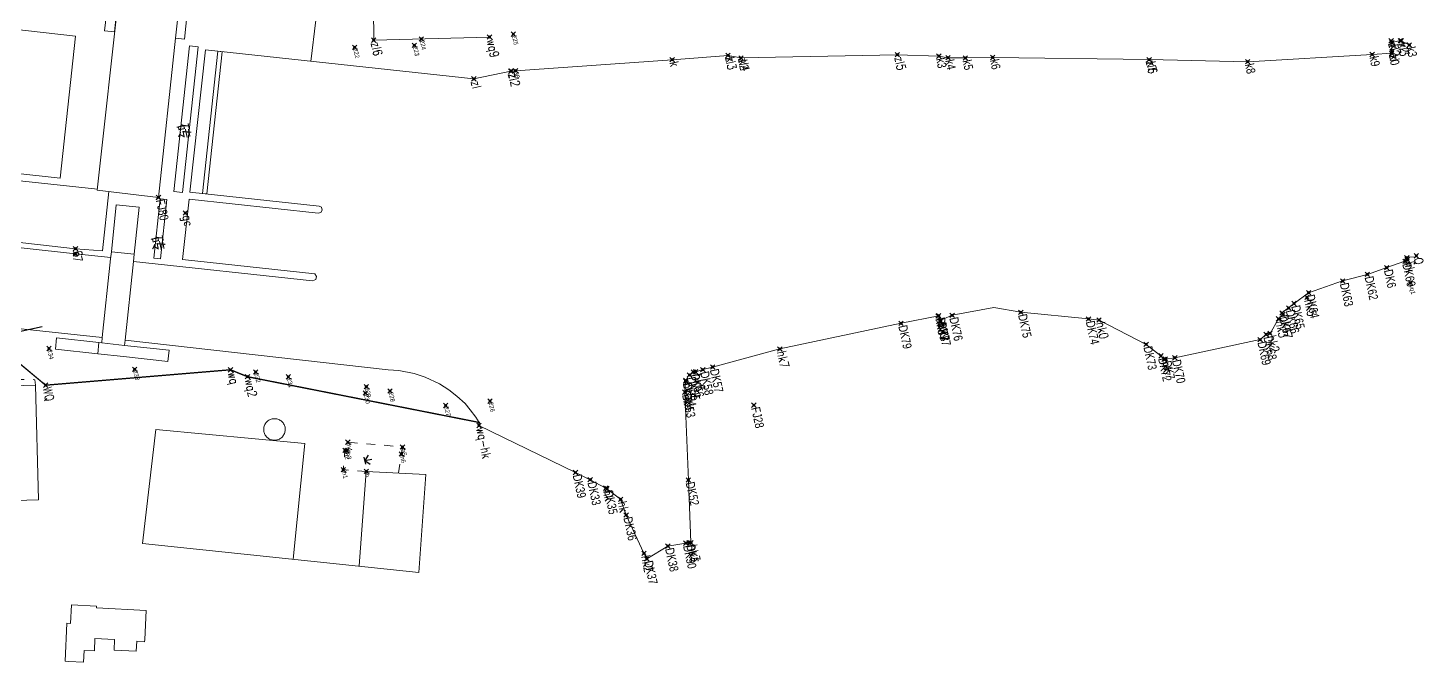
# Model space of a CAD drawing. Extents: x 526875 to 527530, y 3493038 to 3493574.
# Drawn here: x 527217.9 to 527530.1, y 3493181.7 to 3493323.7 of the extents above; entities that cross this region are included whole.
import ezdxf
from ezdxf.enums import TextEntityAlignment as Align

# ---------------------------------------------------------------- set-up
doc = ezdxf.new("R2010")
doc.units = 0
doc.header["$LTSCALE"] = 2
doc.header["$PDMODE"] = 35
doc.header["$PDSIZE"] = 0.5
doc.linetypes.add('X6', pattern=[2, 1, -1])
doc.layers.get('0').update_dxf_attribs({"linetype": 'CONTINUOUS'})
for name, color, linetype in [('DLSS', 7, 'CONTINUOUS'), ('DMTZ', 7, 'CONTINUOUS'), ('JMD', 7, 'CONTINUOUS'), ('JMD-房屋属性注记', 7, 'CONTINUOUS'), ('SXSS', 7, 'CONTINUOUS'), ('TK', 7, 'CONTINUOUS'), ('ZBTZ', 7, 'CONTINUOUS'), ('ZDH', 3, 'CONTINUOUS'), ('ZDH1', 2, 'CONTINUOUS'), ('zdh2', 7, 'CONTINUOUS'), ('交通辅助线_1000', 7, 'CONTINUOUS'), ('围墙', 7, 'CONTINUOUS'), ('工矿面_1000', 7, 'CONTINUOUS'), ('面状工矿建（构）筑物及其他设施', 7, 'CONTINUOUS')]:
    doc.layers.add(name, color=color, linetype=linetype)
doc.layers.add('线状居民地及垣栅辅助层', color=7, linetype='CONTINUOUS', lineweight=30)
doc.styles.add('HZ', font='rs.shx', dxfattribs={"width": 0.8})
doc.styles.add('细等线体', font='', dxfattribs={"width": 0.8})
doc.styles.get('细等线体').set_extended_font_data('迷你简细等线')
doc.linetypes.add('10422', pattern='A,2,[150,AAA.SHX,S=1,R=0,X=0,Y=1],2,[177,AAA.SHX,S=1,R=0,X=0,Y=0.8],1e-09', length=4)
doc.linetypes.add('443', pattern='A,9.4,[169,AAA.SHX,S=1,R=0,X=0,Y=0.15],0.6', length=10)
doc.linetypes.add('444', pattern='A,4.5,[145,AAA.SHX,S=1,R=0,X=0,Y=1],4.5,-0.5,[146,AAA.SHX,S=1,R=0,X=0,Y=0],-0.5', length=10)

# ---------------------------------------------------------------- blocks, each defined once
blk = doc.blocks.new('gc124')
for p, q in [((-1, 1), (0, 0)), ((-0.8, 0), (0.8, 0)), ((0, 0), (0, 1.6)), ((0, 0), (1, 1))]:
    blk.add_line(p, q)
blk = doc.blocks.new('acfgw')
at = {"color": 4}
for p, q in [((0, -5), (0, 5)), ((-5, 0), (5, 0))]:
    blk.add_line(p, q, dxfattribs=at)

msp = doc.modelspace()

# ---------------------------------------------------------------- linework, layer by layer
at = {"color": 252, "linetype": 'Continuous', "lineweight": 0, "flags": 128}
for points in [[(527246.5, 3493233.76), (527243.5, 3493208.29), (527305.38, 3493201.79), (527306.9, 3493223.74), (527293.6, 3493224.42), (527293.6, 3493224.42), (527293.6, 3493224.42), (527292.02, 3493203.29)], [(527277.21, 3493204.75), (527279.86, 3493230.67), (527246.5, 3493233.76)]]:
    msp.add_lwpolyline(points, dxfattribs=at)
at = {"layer": 'DLSS', "color": 252, "linetype": 'X6', "lineweight": 0, "flags": 128}
for points, elevation in [([(527207.06, 3493217.69), (527203.27, 3493218.08), (527202.82, 3493222.33), (527200.69, 3493232.18), (527199.6, 3493237.45), (527198.27, 3493245.02), (527219.43, 3493244.94), (527219.55, 3493243.7)], 12), ([(527293.6, 3493224.42), (527288.46, 3493224.8), (527288.81, 3493229.13), (527289.29, 3493229.1), (527289.46, 3493230.95), (527301.69, 3493229.89), (527300.82, 3493224.05)], 12.3)]:
    msp.add_lwpolyline(points, dxfattribs=dict(at, elevation=elevation))
at = {"layer": 'DMTZ', "color": 252, "linetype": '10422', "lineweight": 0, "ltscale": 0.1}
msp.add_lwpolyline([(527233.41, 3493287.56), (527195.06, 3493291.71), (527194.61, 3493292.03), (527194.47, 3493292.6), (527194.71, 3493293.08), (527195.23, 3493293.3), (527225.11, 3493290.07), (527228.54, 3493321.84), (527142.24, 3493331.69), (527121.57, 3493330.52), (527117.55, 3493330.52)], dxfattribs=at)
at = {"layer": 'DMTZ', "color": 252, "linetype": '10422', "lineweight": 0, "flags": 128}
msp.add_lwpolyline([(527527.06, 3493319.85), (527525.24, 3493320.78), (527525.07, 3493320.81), (527523.15, 3493320.38), (527523.11, 3493317.99), (527518.75, 3493317.72), (527490.89, 3493316.1), (527468.84, 3493316.56), (527433.8, 3493317.05), (527427.68, 3493316.93), (527423.78, 3493316.98), (527421.74, 3493317.35), (527412.45, 3493317.66), (527377.45, 3493316.94), (527374.56, 3493317.52), (527362.06, 3493316.55), (527325.96, 3493313.97), (527317.68, 3493312.25), (527257.58, 3493318.76), (527254.13, 3493286.93), (527283.03, 3493283.8), (527283.57, 3493283.51), (527283.74, 3493282.89), (527283.45, 3493282.38), (527282.86, 3493282.21), (527253.96, 3493285.34), (527252.49, 3493271.8), (527282.08, 3493268.6), (527282.47, 3493268.02), (527282.28, 3493267.33), (527281.59, 3493267.05), (527241.46, 3493271.4)], dxfattribs=at)
msp.add_lwpolyline([(527236.4, 3493272.26), (527228.5, 3493273.09), (527205.47, 3493275.64), (527204.96, 3493275.71, -0.923775), (527204.96, 3493276.85), (527205.5, 3493276.8), (527228.52, 3493274.24), (527234.56, 3493273.74), (527235.99, 3493287.02)], format="xyb", dxfattribs=at)
at = {"layer": 'DMTZ', "color": 252, "linetype": '10422', "lineweight": 0}
for points in [[(527239.61, 3493253.8), (527298.49, 3493247.14), (527300.88, 3493247), (527304.34, 3493246.35), (527306.81, 3493245.53), (527309.95, 3493244.01), (527312.04, 3493242.67), (527313.87, 3493241.24), (527315.76, 3493239.61), (527316.87, 3493238.18), (527318.12, 3493236.53), (527318.89, 3493235.36), (527318.81, 3493234.69), (527340.41, 3493224.16), (527343.72, 3493222.54), (527347.2, 3493220.67), (527347.2, 3493220.67), (527347.46, 3493220.52), (527350.52, 3493218.17), (527351.76, 3493214.64), (527355.74, 3493206.08), (527356.4, 3493204.82), (527361.1, 3493207.69), (527365.11, 3493208.36), (527365.84, 3493208.46), (527366.25, 3493208.47), (527365.7, 3493222.48), (527364.91, 3493242.14), (527364.91, 3493242.14), (527365.06, 3493244.61), (527365.09, 3493244.74), (527365.64, 3493245.73), (527365.77, 3493245.86), (527366.81, 3493246.67), (527367.34, 3493246.69), (527368.93, 3493247.2), (527371.12, 3493247.76), (527386.16, 3493251.82), (527413.29, 3493257.55), (527421.73, 3493259.26), (527422.06, 3493258.19), (527424.72, 3493259.34), (527434.03, 3493261.09), (527440.11, 3493260.02), (527455.26, 3493258.53), (527457.62, 3493258.28), (527468.15, 3493252.83), (527471.46, 3493250.28), (527472.17, 3493249.48), (527472.44, 3493249.56), (527474.56, 3493249.84), (527493.68, 3493253.91), (527495.02, 3493255.06), (527495.88, 3493255.3), (527497.77, 3493258.54), (527498.78, 3493259.55), (527498.55, 3493259.88), (527500.04, 3493260.99), (527501.26, 3493261.98), (527504.51, 3493264.4), (527512.13, 3493267.03), (527517.67, 3493268.5), (527521.99, 3493270.02), (527526.09, 3493271.44), (527526.58, 3493271.81), (527526.45, 3493272.41), (527528.46, 3493272.33)], [(527159.13, 3493234.6), (527161.13, 3493239.3), (527167.66, 3493249.46), (527170.77, 3493251.96), (527173.43, 3493253.47), (527177.01, 3493255.5), (527181.68, 3493257.22), (527183.85, 3493257.74), (527188.55, 3493258.48), (527193.9, 3493258.67), (527234.51, 3493254.34)]]:
    msp.add_lwpolyline(points, dxfattribs=at)
at = {"layer": 'JMD', "color": 252, "linetype": '444', "lineweight": 0, "flags": 128}
msp.add_lwpolyline([(527321.17, 3493321.62), (527295.26, 3493320.93), (527294.92, 3493356.69), (527294.69, 3493359.67), (527294.18, 3493362.67), (527293.52, 3493365.62), (527290.93, 3493371), (527286.73, 3493375.34), (527267.54, 3493389.79)], dxfattribs=at)
at = {"layer": 'JMD', "color": 252, "linetype": 'Continuous', "lineweight": 0, "elevation": -3.07}
for points in [[(527250.87, 3493321.33), (527247.09, 3493285.71), (527233.38, 3493287.33), (527238.36, 3493332.5), (527251.91, 3493330.91)], [(527250.87, 3493321.33), (527251.91, 3493330.91), (527253.91, 3493330.69), (527252.87, 3493321.11)], [(527252.47, 3493286.86), (527250.48, 3493287.08), (527254.01, 3493319.62), (527255.99, 3493319.4)], [(527247.52, 3493271.95), (527246.03, 3493272.11), (527247.47, 3493285.42), (527248.96, 3493285.26)], [(527220.23, 3493218.04), (527207.06, 3493217.69), (527206.38, 3493243.35), (527219.55, 3493243.7)], [(527242.09, 3493184.16), (527237.15, 3493184.41), (527237.27, 3493186.81), (527232.87, 3493187.03), (527232.73, 3493184.23), (527230.44, 3493184.35), (527230.31, 3493181.74), (527226.95, 3493181.9), (527226.17, 3493181.94), (527226.6, 3493190.42), (527227.37, 3493190.38), (527227.59, 3493194.54), (527233.24, 3493194.26), (527233.22, 3493193.87), (527244.35, 3493193.27), (527244, 3493186.76), (527243.98, 3493186.3), (527242.2, 3493186.39)]]:
    msp.add_lwpolyline(points, close=True, dxfattribs=at)
at = {"layer": 'SXSS', "color": 252, "linetype": 'Continuous', "lineweight": 0, "elevation": -3.07}
msp.add_lwpolyline([(527239.49, 3493252.62), (527234.39, 3493253.17), (527234.51, 3493254.34), (527236.36, 3493271.95), (527236.53, 3493273.53), (527241.63, 3493272.99), (527241.46, 3493271.4), (527239.61, 3493253.8)], close=True, dxfattribs=at)
at = {"layer": 'TK', "color": 252, "linetype": 'Continuous', "lineweight": 0}
msp.add_line((527201.47, 3493252.62), (527221.02, 3493256.82), dxfattribs=at)
at = {"layer": 'ZDH', "linetype": 'Continuous', "lineweight": 0}
for p in [(527321.17, 3493321.62, 11.38), (527295.26, 3493320.93, 10.94), (527523.01, 3493320.76, 13.55), (527523.15, 3493320.38, 13.55), (527523.2, 3493318.36, 13.61), (527525.07, 3493320.81, 13.59), (527525.24, 3493320.78, 13.56), (527527.06, 3493319.85, 13.66), (527362.06, 3493316.55, 10.74), (527374.56, 3493317.52, 10.68), (527377.45, 3493316.94, 10.48), (527412.45, 3493317.66, 10.58), (527421.74, 3493317.35, 10.47), (527423.78, 3493316.98, 10.53), (527427.68, 3493316.93, 10.52), (527433.82, 3493317.05, 10.59), (527468.84, 3493316.56, 10.73), (527490.89, 3493316.1, 10.56), (527518.75, 3493317.72, 13.48), (527523.11, 3493317.99, 13.5), (527317.68, 3493312.25, 10.61), (527325.96, 3493313.97, 10.55), (527326.07, 3493314, 10.61), (527247.09, 3493285.71, 3.04), (527247.09, 3493285.73, 6.62), (527253.07, 3493282.22, 10.53), (527228.5, 3493273.09, 10.36), (527228.52, 3493274.24, 10.38), (527526.09, 3493271.44, 2.17), (527526.58, 3493271.81, 13.52), (527528.63, 3493272.65, 13.57), (527517.67, 3493268.5, 2.13), (527521.99, 3493270.02, 2.15), (527512.13, 3493267.03, -0.83), (527501.26, 3493261.98, -1.12), (527504.17, 3493263.38, 11.64), (527504.51, 3493264.4, -1.49), (527421.6, 3493259.18, 10.86), (527421.73, 3493259.26, -1.51), (527424.72, 3493259.34, -1.38), (527440.11, 3493260.02, -1.45), (527498.55, 3493259.88, -1.11), (527498.78, 3493259.55, 13.78), (527500.04, 3493260.99, -1.12), (527413.29, 3493257.55, -1.74), (527422.04, 3493257.98, 10.87), (527422.06, 3493258.19, -1.95), (527455.26, 3493258.53, -0.2), (527457.62, 3493258.28, 11.14), (527497.77, 3493258.54, 13.77), (527468.15, 3493252.83, -1.41), (527493.68, 3493253.91, -0.2), (527495.02, 3493255.06, -0.55), (527495.88, 3493255.3, 13.85), (527386.16, 3493251.82, 10.85), (527471.46, 3493250.28, -1.01), (527472.44, 3493249.56, -1.27), (527474.56, 3493249.84, -0.07), (527263.2, 3493247.15, 11.75), (527366.81, 3493246.67, -1.73), (527367.34, 3493246.69, 10.85), (527368.93, 3493247.2, -1.72), (527371.12, 3493247.76, -1.71), (527472.17, 3493249.48, 10.84), (527221.81, 3493243.7, 16.29), (527267.01, 3493245.6, 11.38), (527365.06, 3493244.61, -0.87), (527365.09, 3493244.74, 10.88), (527365.94, 3493245.99, -0.83), (527364.89, 3493242.14, -0.94), (527364.91, 3493242.14, 10.9), (527380.35, 3493239.23, 13.2), (527318.81, 3493234.69, 12.7), (527340.41, 3493224.16, -1.35), (527343.72, 3493222.54, -1.41), (527365.7, 3493222.48, -1.57), (527347.2, 3493220.67, 10.81), (527347.46, 3493220.52, 0.82), (527350.52, 3493218.17, 10.78), (527351.76, 3493214.64, 0.52), (527355.74, 3493206.08, 12.82), (527361.1, 3493207.69, -0.4), (527365.11, 3493208.36, -1.38), (527365.84, 3493208.46, -1.38), (527366.25, 3493208.47, 10.86), (527356.4, 3493204.82, 0.42)]:
    msp.add_point(p, dxfattribs=at)
at = {"layer": 'ZDH1', "linetype": 'Continuous', "lineweight": 0}
for p in [(527326.52, 3493322.27), (527291, 3493319.32), (527304.37, 3493319.78), (527305.9, 3493321.18), (527326.98, 3493314.09), (527222.56, 3493251.91), (527241.77, 3493247.25), (527268.83, 3493246.67), (527276.14, 3493245.57), (527293.59, 3493243.38), (527293.36, 3493241.96), (527298.92, 3493242.39), (527321.29, 3493240.14), (527311.37, 3493239.15)]:
    msp.add_point(p, dxfattribs=at)
at = {"layer": 'zdh2', "linetype": 'Continuous', "lineweight": 0}
for p in [(527526.5, 3493272.25, 13.72), (527527.3, 3493266.67, 13.61), (527289.46, 3493230.95, 12.02), (527288.81, 3493229.13, 12.03), (527289.29, 3493229.1, 12.01), (527301.45, 3493228.29, 11.9), (527301.69, 3493229.89, 11.91), (527288.46, 3493224.8, 12.36), (527293.6, 3493224.42, 12.3)]:
    msp.add_point(p, dxfattribs=at)
at = {"layer": '交通辅助线_1000', "color": 252, "lineweight": 0, "elevation": -3.07}
msp.add_lwpolyline([(527271.34, 3493355.8), (527268.29, 3493326.94), (527282.29, 3493325.36), (527281.21, 3493316.13)], dxfattribs=at)
at = {"layer": '围墙', "color": 252, "linetype": '443', "lineweight": 0, "const_width": 0.3, "elevation": -3.07}
msp.add_lwpolyline([(527318.77, 3493234.74), (527318.89, 3493235.36), (527267.01, 3493245.6), (527263.2, 3493247.15), (527221.81, 3493243.7), (527213.15, 3493250.94), (527178.56, 3493245.58), (527162.38, 3493236.25)], dxfattribs=at)
at = {"layer": '工矿面_1000', "color": 252, "lineweight": 0, "elevation": -3.07}
for points in [[(527257.92, 3493286.52), (527256.92, 3493286.63), (527260.37, 3493318.45), (527261.36, 3493318.34)], [(527270.73, 3493233.09), (527270.68, 3493233.29), (527270.64, 3493233.5), (527270.63, 3493233.71), (527270.63, 3493233.92), (527270.65, 3493234.13), (527270.69, 3493234.34), (527270.74, 3493234.54), (527270.81, 3493234.74), (527270.9, 3493234.93), (527271.01, 3493235.11), (527271.13, 3493235.28), (527271.27, 3493235.44), (527271.42, 3493235.59), (527271.58, 3493235.72), (527271.75, 3493235.84), (527271.94, 3493235.95), (527272.13, 3493236.04), (527272.33, 3493236.11), (527272.53, 3493236.16), (527272.74, 3493236.19), (527272.95, 3493236.21), (527273.16, 3493236.21), (527273.37, 3493236.19), (527273.58, 3493236.15), (527273.78, 3493236.1), (527273.98, 3493236.02), (527274.17, 3493235.93), (527274.35, 3493235.83), (527274.52, 3493235.7), (527274.68, 3493235.57), (527274.83, 3493235.42), (527274.96, 3493235.26), (527275.08, 3493235.08), (527275.19, 3493234.9), (527275.28, 3493234.71), (527275.35, 3493234.51), (527275.4, 3493234.31), (527275.43, 3493234.1), (527275.45, 3493233.89), (527275.45, 3493233.68), (527275.43, 3493233.47), (527275.39, 3493233.26), (527275.34, 3493233.06), (527275.26, 3493232.86), (527275.17, 3493232.67), (527275.07, 3493232.49), (527274.95, 3493232.32), (527274.81, 3493232.16), (527274.66, 3493232.01), (527274.5, 3493231.87), (527274.32, 3493231.75), (527274.14, 3493231.65), (527273.95, 3493231.56), (527273.75, 3493231.49), (527273.55, 3493231.44), (527273.34, 3493231.4), (527273.13, 3493231.39), (527272.92, 3493231.39), (527272.71, 3493231.41), (527272.5, 3493231.44), (527272.3, 3493231.5), (527272.1, 3493231.57), (527271.91, 3493231.66), (527271.73, 3493231.77), (527271.56, 3493231.89), (527271.4, 3493232.03), (527271.25, 3493232.18), (527271.11, 3493232.34), (527270.99, 3493232.51), (527270.89, 3493232.7), (527270.8, 3493232.89)]]:
    msp.add_lwpolyline(points, close=True, dxfattribs=at)
at = {"layer": '线状居民地及垣栅辅助层', "color": 252, "lineweight": 0, "elevation": -3.07}
for points in [[(527235.57, 3493327.98), (527235.03, 3493323), (527237.22, 3493322.77), (527237.76, 3493327.74)], [(527237.64, 3493284.08), (527236.53, 3493273.53), (527241.63, 3493272.99), (527242.74, 3493283.54)], [(527224.02, 3493251.76), (527233.47, 3493250.74), (527233.73, 3493253.24), (527224.29, 3493254.27)], [(527249.45, 3493251.54), (527239.49, 3493252.62), (527234.39, 3493253.17), (527233.73, 3493253.24), (527233.47, 3493250.74), (527239.22, 3493250.12), (527249.18, 3493249.04)]]:
    msp.add_lwpolyline(points, close=True, dxfattribs=at)
at = {"layer": '面状工矿建（构）筑物及其他设施', "color": 252, "lineweight": 0, "elevation": -3.07}
for points in [[(527257.92, 3493286.52), (527256.92, 3493286.63), (527260.37, 3493318.45), (527261.36, 3493318.34)], [(527270.73, 3493233.09), (527270.68, 3493233.29), (527270.64, 3493233.5), (527270.63, 3493233.71), (527270.63, 3493233.92), (527270.65, 3493234.13), (527270.69, 3493234.34), (527270.74, 3493234.54), (527270.81, 3493234.74), (527270.9, 3493234.93), (527271.01, 3493235.11), (527271.13, 3493235.28), (527271.27, 3493235.44), (527271.42, 3493235.59), (527271.58, 3493235.72), (527271.75, 3493235.84), (527271.94, 3493235.95), (527272.13, 3493236.04), (527272.33, 3493236.11), (527272.53, 3493236.16), (527272.74, 3493236.19), (527272.95, 3493236.21), (527273.16, 3493236.21), (527273.37, 3493236.19), (527273.58, 3493236.15), (527273.78, 3493236.1), (527273.98, 3493236.02), (527274.17, 3493235.93), (527274.35, 3493235.83), (527274.52, 3493235.7), (527274.68, 3493235.57), (527274.83, 3493235.42), (527274.96, 3493235.26), (527275.08, 3493235.08), (527275.19, 3493234.9), (527275.28, 3493234.71), (527275.35, 3493234.51), (527275.4, 3493234.31), (527275.43, 3493234.1), (527275.45, 3493233.89), (527275.45, 3493233.68), (527275.43, 3493233.47), (527275.39, 3493233.26), (527275.34, 3493233.06), (527275.26, 3493232.86), (527275.17, 3493232.67), (527275.07, 3493232.49), (527274.95, 3493232.32), (527274.81, 3493232.16), (527274.66, 3493232.01), (527274.5, 3493231.87), (527274.32, 3493231.75), (527274.14, 3493231.65), (527273.95, 3493231.56), (527273.75, 3493231.49), (527273.55, 3493231.44), (527273.34, 3493231.4), (527273.13, 3493231.39), (527272.92, 3493231.39), (527272.71, 3493231.41), (527272.5, 3493231.44), (527272.3, 3493231.5), (527272.1, 3493231.57), (527271.91, 3493231.66), (527271.73, 3493231.77), (527271.56, 3493231.89), (527271.4, 3493232.03), (527271.25, 3493232.18), (527271.11, 3493232.34), (527270.99, 3493232.51), (527270.89, 3493232.7), (527270.8, 3493232.89)]]:
    msp.add_lwpolyline(points, close=True, dxfattribs=at)

# ---------------------------------------------------------------- block references
at = {"layer": 'TK', "color": 252, "linetype": 'Continuous', "lineweight": 0, "xscale": 2, "yscale": 2, "rotation": 282.1294735584918}
msp.add_blockref('acfgw', (527211.24, 3493254.72), dxfattribs=at)
at = {"layer": 'ZBTZ', "color": 252, "linetype": 'Continuous', "lineweight": 0, "rotation": 282.1294735584918}
msp.add_blockref('gc124', (527293.24, 3493226.83), dxfattribs=at)

# ---------------------------------------------------------------- texts
at = {"layer": 'JMD-房屋属性注记', "color": 252, "linetype": 'Continuous', "lineweight": 0, "style": '细等线体'}
for p in [(527253.11, 3493298.87), (527247.31, 3493273.78)]:
    msp.add_text('砖', height=2.5, rotation=282.1295, dxfattribs=at).set_placement(p, align=Align.MIDDLE_RIGHT)
at = {"layer": 'ZDH', "linetype": 'Continuous', "lineweight": 0, "width": 0.8}
for s, style, p in [('zl6', 'HZ', (527294.64, 3493320.28, 10.67)), ('wq9', 'HZ', (527320.54, 3493320.97, 11.38)), ('zl2', 'HZ', (527522.39, 3493320.12, 13.55)), ('k', '细等线体', (527522.53, 3493319.73, 13.55)), ('zl3', 'HZ', (527524.44, 3493320.17, 13.59)), ('k2', '细等线体', (527524.61, 3493320.13, 13.56)), ('k3', '细等线体', (527526.43, 3493319.21, 13.66)), ('k', '细等线体', (527361.43, 3493315.9, 10.74)), ('k', '细等线体', (527373.93, 3493316.87, 10.68)), ('zl3', 'HZ', (527373.95, 3493317.13, 10.69)), ('k2', '细等线体', (527376.82, 3493316.29, 10.48)), ('zl4', 'HZ', (527376.87, 3493316.77, 10.64)), ('zl5', 'HZ', (527411.82, 3493317.02, 10.58)), ('k3', '细等线体', (527421.11, 3493316.7, 10.47)), ('k4', '细等线体', (527423.15, 3493316.34, 10.53)), ('k5', '细等线体', (527427.06, 3493316.28, 10.52)), ('k6', '细等线体', (527433.19, 3493316.41, 10.59)), ('zl6', 'HZ', (527468.1, 3493316.26, 10.8)), ('k7', '细等线体', (527468.21, 3493315.91, 10.73)), ('k8', '细等线体', (527490.26, 3493315.45, 10.56)), ('k9', '细等线体', (527518.12, 3493317.08, 13.48)), ('k0', '细等线体', (527522.49, 3493317.35, 13.5)), ('zl', 'HZ', (527522.57, 3493317.71, 13.61)), ('zl', 'HZ', (527325.34, 3493313.33, 10.55)), ('zl2', 'HZ', (527325.44, 3493313.36, 10.61)), ('zl', 'HZ', (527317.05, 3493311.61, 10.61)), ('FJ80', '细等线体', (527246.46, 3493285.07, 3.04)), ('FJ8', '细等线体', (527246.46, 3493285.08, 6.62)), ('gc', 'HZ', (527252.44, 3493281.57, 10.53)), ('7', 'HZ', (527227.88, 3493272.44, 10.36)), ('6', 'HZ', (527227.9, 3493273.59, 10.38)), ('Q', 'HZ', (527528, 3493272.01, 13.57)), ('DK6', '细等线体', (527521.36, 3493269.37, 2.15)), ('DK60', '细等线体', (527525.47, 3493270.8, 2.17)), ('hk', 'HZ', (527525.95, 3493271.17, 13.52)), ('DK63', '细等线体', (527511.5, 3493266.38, -0.83)), ('DK62', '细等线体', (527517.04, 3493267.85, 2.13)), ('hk5', 'HZ', (527503.55, 3493262.73, 11.64)), ('DK64', '细等线体', (527503.88, 3493263.75, -1.49)), ('DK75', '细等线体', (527439.48, 3493259.38, -1.45)), ('DK67', '细等线体', (527497.93, 3493259.23, -1.11)), ('DK66', '细等线体', (527499.41, 3493260.35, -1.12)), ('DK65', '细等线体', (527500.63, 3493261.34, -1.12)), ('DK79', '细等线体', (527412.67, 3493256.9, -1.74)), ('hk8', 'HZ', (527420.97, 3493258.54, 10.86)), ('DK78', '细等线体', (527421.1, 3493258.61, -1.51)), ('DK77', '细等线体', (527421.43, 3493257.55, -1.95)), ('hk9', 'HZ', (527421.41, 3493257.33, 10.87)), ('DK76', '细等线体', (527424.09, 3493258.69, -1.38)), ('DK74', '细等线体', (527454.64, 3493257.88, -0.2)), ('hk0', 'HZ', (527457, 3493257.64, 11.14)), ('hk3', 'HZ', (527497.14, 3493257.89, 13.77)), ('hk4', 'HZ', (527498.15, 3493258.91, 13.78)), ('DK69', '细等线体', (527493.05, 3493253.26, -0.2)), ('DK68', '细等线体', (527494.39, 3493254.42, -0.55)), ('hk2', 'HZ', (527495.25, 3493254.66, 13.85)), ('hk7', 'HZ', (527385.53, 3493251.17, 10.85)), ('DK73', '细等线体', (527467.53, 3493252.19, -1.41)), ('DK57', '细等线体', (527370.49, 3493247.11, -1.71)), ('DK72', '细等线体', (527470.83, 3493249.63, -1.01)), ('hk', 'HZ', (527471.54, 3493248.83, 10.84)), ('DK7', '细等线体', (527471.81, 3493248.92, -1.27)), ('DK70', '细等线体', (527473.93, 3493249.19, -0.07)), ('wq', 'HZ', (527262.57, 3493246.5, 11.75)), ('wq2', 'HZ', (527266.38, 3493244.96, 11.38)), ('DK54', '细等线体', (527364.44, 3493243.96, -0.87)), ('hk5', 'HZ', (527364.46, 3493244.09, 10.88)), ('DK55', '细等线体', (527365.31, 3493245.34, -0.83)), ('DK56', '细等线体', (527366.18, 3493246.02, -1.73)), ('hk6', 'HZ', (527366.72, 3493246.04, 10.85)), ('DK58', '细等线体', (527368.3, 3493246.56, -1.72)), ('WQ', 'HZ', (527221.18, 3493243.06, 16.29)), ('DK53', '细等线体', (527364.26, 3493241.5, -0.94)), ('hk4', 'HZ', (527364.28, 3493241.49, 10.9)), ('FJ28', '细等线体', (527379.73, 3493238.58, 13.2)), ('wq-hk', 'HZ', (527318.18, 3493234.05, 12.7)), ('DK39', '细等线体', (527339.78, 3493223.51, -1.35)), ('DK33', '细等线体', (527343.09, 3493221.89, -1.41)), ('DK52', '细等线体', (527365.07, 3493221.83, -1.57)), ('hk', 'HZ', (527346.57, 3493220.02, 10.81)), ('DK35', '细等线体', (527346.83, 3493219.87, 0.82)), ('hk', 'HZ', (527349.89, 3493217.52, 10.78)), ('DK36', '细等线体', (527351.13, 3493214, 0.52)), ('DK38', '细等线体', (527360.47, 3493207.05, -0.4)), ('DK50', '细等线体', (527364.48, 3493207.71, -1.38)), ('DK5', '细等线体', (527365.21, 3493207.81, -1.38)), ('hk3', 'HZ', (527365.62, 3493207.82, 10.86)), ('hk2', 'HZ', (527355.12, 3493205.43, 12.82)), ('DK37', '细等线体', (527355.77, 3493204.18, 0.42))]:
    msp.add_text(s, height=2, rotation=282.1295, dxfattribs=dict(at, style=style)).set_placement(p)
at = {"layer": 'ZDH1', "linetype": 'Continuous', "lineweight": 0, "style": '细等线体', "width": 0.8}
for s, p in [('225', (527326.2, 3493321.94)), ('222', (527290.68, 3493318.99)), ('223', (527304.05, 3493319.46)), ('224', (527305.58, 3493320.85)), ('38', (527326.67, 3493313.76)), ('234', (527222.24, 3493251.59)), ('233', (527241.45, 3493246.92)), ('232', (527268.52, 3493246.35)), ('231', (527275.83, 3493245.25)), ('230', (527293.05, 3493241.64)), ('229', (527293.27, 3493243.06)), ('228', (527298.61, 3493242.06)), ('227', (527311.06, 3493238.83)), ('226', (527320.98, 3493239.81))]:
    msp.add_text(s, height=1, rotation=282.1295, dxfattribs=at).set_placement(p)
at = {"layer": 'zdh2', "linetype": 'Continuous', "lineweight": 0, "style": '细等线体', "width": 0.8}
for s, p in [('wq', (527526.19, 3493271.93, 13.72)), ('wq1', (527526.98, 3493266.35, 13.61)), ('lh2', (527288.5, 3493228.81, 12.03)), ('lh3', (527288.97, 3493228.78, 12.01)), ('lh4', (527289.14, 3493230.62, 12.02)), ('lh5', (527301.37, 3493229.56, 11.91)), ('lh6', (527301.14, 3493227.97, 11.9)), ('lh1', (527288.15, 3493224.48, 12.36)), ('lh', (527293.29, 3493224.09, 12.3))]:
    msp.add_text(s, height=1, rotation=282.1295, dxfattribs=at).set_placement(p)

doc.saveas('drawing.dxf')
